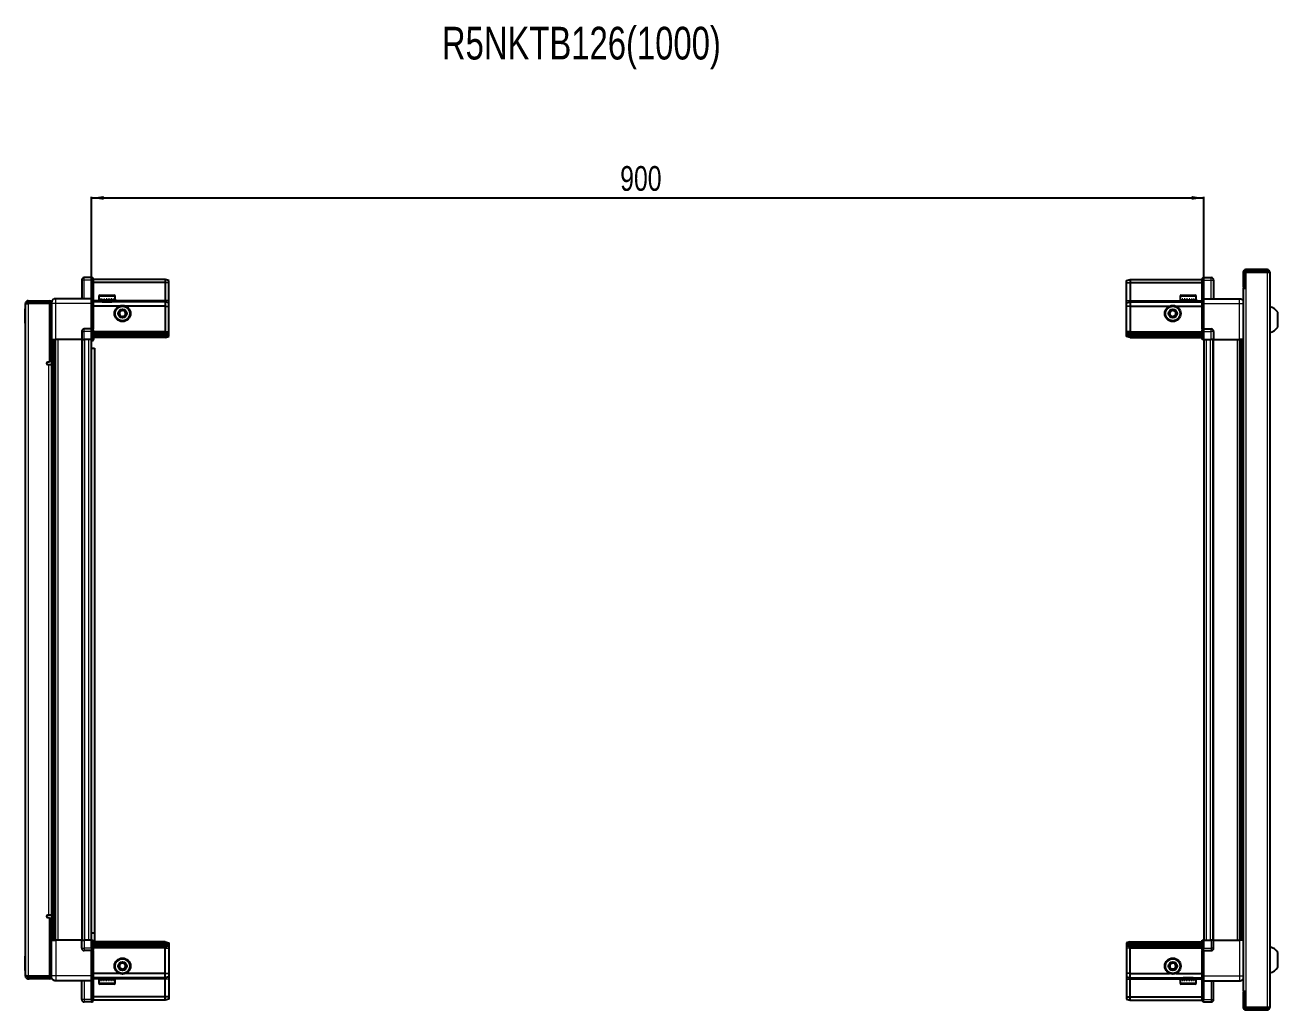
# Model space of a CAD drawing. Header units: millimetres. Extents: x 1315 to 5278, y -323 to 1674.
# Drawn here: x 2843 to 3857, y 877 to 1674 of the extents above; entities that cross this region are included whole.
import ezdxf

# ---------------------------------------------------------------- set-up
doc = ezdxf.new("R2010")
doc.units = ezdxf.units.MM
doc.layers.add('FORMAT', color=7, linetype='Continuous')
doc.styles.add('SLDTEXTSTYLE0', font='TXT', dxfattribs={"width": 0.75})
doc.dimstyles.new('SLDDIMSTYLE0', dxfattribs={"dimtxt": 20, "dimasz": 10, "dimexe": 0, "dimexo": 0.0625, "dimgap": 5, "dimtad": 2, "dimdec": 1, "dimrnd": 1e-09, "dimzin": 12, "dimdsep": 46, "dimtxsty": 'SLDTEXTSTYLE0', "dimsah": 1, "dimcen": 0.09, "dimadec": 0, "dimazin": 3, "dimtfac": 1, "dimtofl": 0, "dimtmove": 0, "dimatfit": 3, "dimfxl": 0, "dimfrac": 2, "dimtolj": 1, "dimtzin": 12, "dimarcsym": 0})

# ---------------------------------------------------------------- blocks, each defined once
blk = doc.blocks.new('_D_5')
at = {"layer": 'FORMAT'}
for p, q in [((2897, 1419.3), (2897, 1534.8)), ((2897, 1533.8), (3797, 1533.8)), ((3797, 1419.3), (3797, 1534.8))]:
    blk.add_line(p, q, dxfattribs=at)
for points in [[(2897, 1533.8), (2907, 1532.3), (2907, 1535.4)], [(3797, 1533.8), (3787, 1535.4), (3787, 1532.3)]]:
    blk.add_solid(points, dxfattribs=at)
at = {"layer": 'FORMAT', "insert": (3324.8, 1559.6), "char_height": 20, "attachment_point": 1, "style": 'SLDTEXTSTYLE0'}
blk.add_mtext('900', dxfattribs=at)

msp = doc.modelspace()

# ---------------------------------------------------------------- linework, layer by layer
at = {"color": 7, "linetype": 'Continuous', "lineweight": 25}
for p, q in [((3828.83, 1473.72), (3828.83, 1461.32)), ((3830.33, 1473.72), (3830.33, 1461.32)), ((3830.83, 1460.82), (3830.83, 1473.72)), ((3830.83, 1473.72), (3848.23, 1473.72)), ((3848.23, 1475.82), (3830.93, 1475.82)), ((3848.23, 1474.32), (3830.93, 1474.32)), ((3848.23, 1474.32), (3848.23, 1475.82)), ((3848.23, 1473.72), (3850.33, 1473.72)), ((3850.33, 1473.72), (3850.33, 878.92)), ((2889.13, 1467.32), (2889.13, 1452.32)), ((2897.13, 1469.32), (2891.13, 1469.32)), ((2897.13, 1469.32), (2897.46, 1469.32)), ((2897.13, 1469.32), (2897.13, 1467.32)), ((2897.13, 1452.52), (2897.13, 1467.32)), ((2897.13, 1452.52), (2897.13, 1467.32)), ((2898.33, 1468.82), (2897.46, 1469.32)), ((2898.33, 1467.32), (2898.33, 1468.82)), ((2956.63, 1467.82), (2898.33, 1467.82)), ((2898.33, 1467.32), (2898.33, 1452.52)), ((2956.63, 1465.32), (2898.33, 1465.32)), ((2956.63, 1467.82), (2956.63, 1465.32)), ((2959.63, 1467.02), (2956.63, 1467.82)), ((2956.63, 1465.32), (2956.63, 1450.82)), ((2959.63, 1465.17), (2956.63, 1465.32)), ((2959.63, 1465.17), (2959.63, 1467.02)), ((2959.63, 1450.82), (2959.63, 1465.17)), ((3734.33, 1467.02), (3737.33, 1467.82)), ((3734.33, 1465.17), (3734.33, 1467.02)), ((3734.33, 1465.17), (3737.33, 1465.32)), ((3734.33, 1450.82), (3734.33, 1465.17)), ((3737.33, 1467.82), (3737.33, 1465.32)), ((3737.33, 1467.82), (3795.63, 1467.82)), ((3737.33, 1465.32), (3737.33, 1450.82)), ((3737.33, 1465.32), (3795.63, 1465.32)), ((3796.49, 1469.32), (3795.63, 1468.82)), ((3796.49, 1469.32), (3795.63, 1468.82)), ((3795.63, 1468.82), (3795.63, 1467.32)), ((3795.63, 1452.52), (3795.63, 1467.32)), ((3796.83, 1469.32), (3796.49, 1469.32)), ((3796.83, 1469.32), (3796.49, 1469.32)), ((3796.83, 1469.32), (3796.83, 1469.32)), ((3796.83, 1467.32), (3796.83, 1469.32)), ((3796.83, 1469.32), (3802.83, 1469.32)), ((3796.83, 1467.32), (3796.83, 1452.52)), ((3804.83, 1467.32), (3804.83, 1452.32)), ((3828.73, 1460.82), (3828.73, 891.82)), ((3828.73, 1460.82), (3830.83, 1460.82)), ((3828.83, 1461.32), (3830.33, 1461.32)), ((2845.73, 1449.07), (2845.73, 1450.57)), ((2845.73, 1450.57), (2846.63, 1450.57)), ((2846.63, 1449.07), (2846.63, 1450.57)), ((2846.63, 1450.57), (2863.13, 1450.57)), ((2863.13, 1449.07), (2863.13, 1450.57)), ((2897.13, 1452.32), (2868.13, 1452.32)), ((2897.13, 1452.32), (2897.13, 1452.52)), ((2897.13, 1452.32), (2898.33, 1452.32)), ((2897.13, 1448.32), (2897.13, 1452.32)), ((2898.33, 1452.52), (2898.33, 1452.32)), ((2898.33, 1452.32), (2898.33, 1448.32)), ((2956.63, 1449.82), (2898.33, 1449.82)), ((2903.13, 1454.22), (2903.13, 1451.82)), ((2903.13, 1451.82), (2903.13, 1451.32)), ((2903.13, 1451.32), (2903.26, 1451.32)), ((2903.45, 1451.82), (2903.26, 1451.82)), ((2903.26, 1451.82), (2903.26, 1451.32)), ((2903.26, 1451.32), (2903.45, 1451.32)), ((2903.45, 1451.82), (2903.45, 1451.32)), ((2903.45, 1451.32), (2903.98, 1451.32)), ((2903.93, 1455.02), (2911.09, 1455.02)), ((2904.38, 1451.82), (2903.98, 1451.82)), ((2903.98, 1451.82), (2903.98, 1451.32)), ((2903.98, 1451.32), (2904.38, 1451.32)), ((2904.38, 1451.82), (2904.38, 1451.32)), ((2904.38, 1451.32), (2905.25, 1451.32)), ((2905.23, 1451.32), (2905.23, 1451.22)), ((2905.23, 1451.22), (2914.03, 1451.22)), ((2905.82, 1451.82), (2905.25, 1451.82)), ((2905.25, 1451.82), (2905.25, 1451.32)), ((2905.25, 1451.32), (2905.82, 1451.32)), ((2905.63, 1450.82), (2906.32, 1450.34)), ((2905.63, 1450.82), (2910.66, 1450.82)), ((2906.32, 1450.34), (2905.63, 1449.86)), ((2905.63, 1449.86), (2905.63, 1449.82)), ((2905.63, 1449.86), (2910.66, 1449.86)), ((2905.82, 1451.82), (2905.82, 1451.32)), ((2905.82, 1451.32), (2906.95, 1451.32)), ((2906.32, 1450.34), (2910.48, 1450.34)), ((2907.64, 1451.82), (2906.95, 1451.82)), ((2906.95, 1451.82), (2906.95, 1451.32)), ((2906.95, 1451.32), (2907.64, 1451.32)), ((2907.64, 1451.82), (2907.64, 1451.32)), ((2907.64, 1451.32), (2908.91, 1451.32)), ((2909.65, 1451.82), (2908.91, 1451.82)), ((2908.91, 1451.82), (2908.91, 1451.32)), ((2908.91, 1451.32), (2909.14, 1451.32)), ((2909.14, 1451.82), (2909.14, 1451.32)), ((2909.64, 1451.82), (2909.64, 1451.32)), ((2909.64, 1451.32), (2909.65, 1451.32)), ((2909.65, 1451.82), (2909.65, 1451.32)), ((2909.65, 1451.32), (2910.94, 1451.32)), ((2910.48, 1450.34), (2912.94, 1450.34)), ((2910.66, 1450.82), (2913.63, 1450.82)), ((2910.66, 1449.86), (2913.63, 1449.86)), ((2911.65, 1451.82), (2910.94, 1451.82)), ((2910.94, 1451.82), (2910.94, 1451.32)), ((2911, 1451.82), (2911, 1451.32)), ((2911, 1451.32), (2911.65, 1451.32)), ((2911.09, 1455.02), (2915.33, 1455.02)), ((2911.65, 1451.82), (2911.65, 1451.32)), ((2911.65, 1451.32), (2912.84, 1451.32)), ((2913.46, 1451.82), (2912.84, 1451.82)), ((2912.84, 1451.82), (2912.84, 1451.32)), ((2912.84, 1451.32), (2913.46, 1451.32)), ((2912.94, 1450.34), (2913.63, 1450.82)), ((2913.63, 1449.86), (2912.94, 1450.34)), ((2913.46, 1451.82), (2913.46, 1451.32)), ((2913.46, 1451.32), (2914.43, 1451.32)), ((2913.63, 1449.82), (2913.63, 1449.86)), ((2914.03, 1451.22), (2914.03, 1451.32)), ((2914.9, 1451.82), (2914.43, 1451.82)), ((2914.43, 1451.82), (2914.43, 1451.32)), ((2914.43, 1451.32), (2914.9, 1451.32)), ((2914.9, 1451.82), (2914.9, 1451.32)), ((2914.9, 1451.32), (2915.55, 1451.32)), ((2915.82, 1451.82), (2915.55, 1451.82)), ((2915.55, 1451.82), (2915.55, 1451.32)), ((2915.55, 1451.32), (2915.82, 1451.32)), ((2915.82, 1451.82), (2915.82, 1451.32)), ((2915.82, 1451.32), (2916.09, 1451.32)), ((2916.13, 1451.82), (2916.09, 1451.82)), ((2916.09, 1451.82), (2916.09, 1451.32)), ((2916.09, 1451.32), (2916.13, 1451.32)), ((2916.13, 1451.82), (2916.13, 1454.22)), ((2916.13, 1451.82), (2916.13, 1451.32)), ((2956.63, 1450.82), (2956.63, 1449.82)), ((2956.63, 1449.82), (2956.63, 1446.32)), ((2959.63, 1449.02), (2956.63, 1449.82)), ((2959.63, 1449.02), (2959.63, 1450.82)), ((3734.33, 1449.02), (3734.33, 1450.82)), ((3734.33, 1449.02), (3737.33, 1449.82)), ((3737.33, 1450.82), (3737.33, 1449.82)), ((3737.33, 1449.82), (3737.33, 1446.32)), ((3737.33, 1449.82), (3795.63, 1449.82)), ((3777.83, 1454.22), (3777.83, 1451.32)), ((3777.83, 1451.32), (3777.86, 1451.32)), ((3777.98, 1451.82), (3777.86, 1451.82)), ((3777.86, 1451.82), (3777.86, 1451.32)), ((3777.86, 1451.32), (3777.98, 1451.32)), ((3777.98, 1451.82), (3777.98, 1451.32)), ((3777.98, 1451.32), (3778.39, 1451.32)), ((3778.73, 1451.82), (3778.39, 1451.82)), ((3778.39, 1451.82), (3778.39, 1451.32)), ((3778.39, 1451.32), (3778.73, 1451.32)), ((3778.63, 1455.02), (3790.03, 1455.02)), ((3778.73, 1451.82), (3778.73, 1451.32)), ((3778.73, 1451.32), (3779.51, 1451.32)), ((3780.03, 1451.82), (3779.51, 1451.82)), ((3779.51, 1451.82), (3779.51, 1451.32)), ((3779.51, 1451.32), (3780.03, 1451.32)), ((3779.93, 1451.32), (3779.93, 1451.22)), ((3779.93, 1451.22), (3788.73, 1451.22)), ((3780.03, 1451.82), (3780.03, 1451.32)), ((3780.03, 1451.32), (3781.09, 1451.32)), ((3780.33, 1450.82), (3781.02, 1450.34)), ((3780.33, 1450.82), (3788.33, 1450.82)), ((3781.02, 1450.34), (3780.33, 1449.86)), ((3780.33, 1449.86), (3780.33, 1449.82)), ((3780.33, 1449.86), (3788.33, 1449.86)), ((3781.02, 1450.34), (3787.64, 1450.34)), ((3781.75, 1451.82), (3781.09, 1451.82)), ((3781.09, 1451.82), (3781.09, 1451.32)), ((3781.09, 1451.32), (3781.75, 1451.32)), ((3781.75, 1451.82), (3781.75, 1451.32)), ((3781.75, 1451.32), (3782.99, 1451.32)), ((3783.72, 1451.82), (3782.99, 1451.82)), ((3782.99, 1451.82), (3782.99, 1451.32)), ((3782.99, 1451.32), (3783.42, 1451.32)), ((3783.42, 1451.82), (3783.42, 1451.32)), ((3783.72, 1451.82), (3783.72, 1451.32)), ((3783.72, 1451.32), (3785.02, 1451.32)), ((3785.75, 1451.82), (3785.02, 1451.82)), ((3785.02, 1451.82), (3785.02, 1451.32)), ((3785.29, 1451.82), (3785.29, 1451.32)), ((3785.29, 1451.32), (3785.75, 1451.32)), ((3785.75, 1451.82), (3785.75, 1451.32)), ((3785.75, 1451.32), (3786.98, 1451.32)), ((3787.64, 1451.82), (3786.98, 1451.82)), ((3786.98, 1451.82), (3786.98, 1451.32)), ((3786.98, 1451.32), (3787.64, 1451.32)), ((3787.64, 1451.82), (3787.64, 1451.32)), ((3787.64, 1451.32), (3788.69, 1451.32)), ((3787.64, 1450.34), (3788.33, 1450.82)), ((3788.33, 1449.86), (3787.64, 1450.34)), ((3788.33, 1449.82), (3788.33, 1449.86)), ((3789.21, 1451.82), (3788.69, 1451.82)), ((3788.69, 1451.82), (3788.69, 1451.32)), ((3788.69, 1451.32), (3789.21, 1451.32)), ((3788.73, 1451.22), (3788.73, 1451.32)), ((3789.21, 1451.82), (3789.21, 1451.32)), ((3789.21, 1451.32), (3789.96, 1451.32)), ((3790.29, 1451.82), (3789.96, 1451.82)), ((3789.96, 1451.82), (3789.96, 1451.32)), ((3789.96, 1451.32), (3790.29, 1451.32)), ((3790.29, 1451.82), (3790.29, 1451.32)), ((3790.29, 1451.32), (3790.69, 1451.32)), ((3790.8, 1451.82), (3790.69, 1451.82)), ((3790.69, 1451.82), (3790.69, 1451.32)), ((3790.69, 1451.32), (3790.8, 1451.32)), ((3790.8, 1451.82), (3790.8, 1451.32)), ((3790.8, 1451.32), (3790.83, 1451.32)), ((3790.83, 1451.32), (3790.83, 1454.22)), ((3795.63, 1452.32), (3795.63, 1452.52)), ((3796.83, 1452.32), (3795.63, 1452.32)), ((3795.63, 1448.32), (3795.63, 1452.32)), ((3796.83, 1452.52), (3796.83, 1452.32)), ((3796.83, 1452.32), (3796.83, 1448.32)), ((3796.83, 1452.32), (3825.83, 1452.32)), ((2843.63, 1443.96), (2843.33, 1443.96)), ((2843.33, 1432.39), (2843.33, 1443.96)), ((2845.13, 1448.47), (2843.63, 1448.47)), ((2843.63, 1447.97), (2843.63, 1448.47)), ((2843.63, 904.67), (2843.63, 1447.97)), ((2845.73, 1449.07), (2846.63, 1449.07)), ((2845.73, 1448.57), (2863.13, 1448.57)), ((2846.63, 1449.07), (2863.13, 1449.07)), ((2864.63, 1448.57), (2863.13, 1448.57)), ((2863.13, 1448.57), (2863.13, 1401.07)), ((2864.63, 1448.32), (2864.63, 1419.32)), ((2897.13, 1428.02), (2897.13, 1448.32)), ((2898.33, 1448.32), (2898.33, 1428.02)), ((2919.63, 1446.32), (2898.33, 1446.32)), ((2956.63, 1446.32), (2924.63, 1446.32)), ((2956.63, 1446.32), (2956.63, 1425.82)), ((2956.63, 1446.32), (2959.63, 1445.99)), ((2959.63, 1445.99), (2959.63, 1449.02)), ((2959.63, 1425.82), (2959.63, 1445.99)), ((3734.33, 1445.99), (3734.33, 1449.02)), ((3737.33, 1446.32), (3734.33, 1445.99)), ((3734.33, 1425.82), (3734.33, 1445.99)), ((3737.33, 1446.32), (3737.33, 1425.82)), ((3737.33, 1446.32), (3769.33, 1446.32)), ((3774.33, 1446.32), (3795.63, 1446.32)), ((3795.63, 1428.02), (3795.63, 1448.32)), ((3796.83, 1448.32), (3796.83, 1428.02)), ((3856.93, 1429.32), (3856.93, 1441.32)), ((2843.33, 1432.39), (2843.63, 1432.39)), ((2863.13, 1422.07), (2864.63, 1422.07)), ((2864.63, 1419.32), (2863.13, 1419.32)), ((2865.28, 933.32), (2865.28, 1419.32)), ((2867.07, 1419.32), (2867.07, 933.32)), ((2867.1, 1419.32), (2867.1, 933.32)), ((2889.13, 1419.32), (2868.13, 1419.32)), ((2889.13, 1425.82), (2889.13, 1419.32)), ((2889.13, 1419.32), (2891.13, 1419.32)), ((2889.78, 933.32), (2889.78, 1419.32)), ((2897.13, 1427.82), (2891.13, 1427.82)), ((2897.13, 1419.32), (2891.13, 1419.32)), ((2896.98, 933.32), (2896.98, 1419.32)), ((2897.13, 1427.82), (2897.13, 1428.02)), ((2897.13, 1427.82), (2897.13, 1425.82)), ((2897.13, 1427.82), (2898.33, 1427.82)), ((2897.13, 1419.32), (2897.13, 1425.82)), ((2897.13, 1419.32), (2897.13, 1425.82)), ((2897.13, 1419.32), (2897.46, 1419.32)), ((2897.13, 1419.32), (2897.13, 1419.32)), ((2897.46, 1419.32), (2897.46, 1425.82)), ((2898.33, 1419.32), (2897.46, 1419.32)), ((2897.46, 1419.32), (2897.46, 1419.32)), ((2898.33, 1428.02), (2898.33, 1427.82)), ((2898.33, 1427.15), (2898.33, 1427.82)), ((2898.33, 1427.15), (2898.33, 1419.32)), ((2956.63, 1424.82), (2898.33, 1424.82)), ((2956.63, 1423.82), (2898.33, 1423.82)), ((2956.63, 1422.32), (2898.33, 1422.32)), ((2956.63, 1420.82), (2898.33, 1420.82)), ((2956.63, 1425.82), (2956.63, 1424.82)), ((2956.63, 1424.82), (2956.63, 1423.82)), ((2956.63, 1424.82), (2959.63, 1424.02)), ((2956.63, 1423.82), (2956.63, 1422.32)), ((2956.63, 1423.82), (2959.63, 1423.28)), ((2956.63, 1422.32), (2959.63, 1422.78)), ((2956.63, 1422.32), (2956.63, 1420.82)), ((2956.63, 1420.82), (2959.63, 1421.63)), ((2959.63, 1424.02), (2959.63, 1425.82)), ((2959.63, 1423.28), (2959.63, 1424.02)), ((2959.63, 1422.78), (2959.63, 1423.28)), ((2959.63, 1421.63), (2959.63, 1422.78)), ((3734.33, 1424.02), (3734.33, 1425.82)), ((3737.33, 1424.82), (3734.33, 1424.02)), ((3734.33, 1423.28), (3734.33, 1424.02)), ((3737.33, 1423.82), (3734.33, 1423.28)), ((3734.33, 1422.78), (3734.33, 1423.28)), ((3734.33, 1421.63), (3734.33, 1422.78)), ((3737.33, 1422.32), (3734.33, 1422.78)), ((3737.33, 1420.82), (3734.33, 1421.63)), ((3737.33, 1425.82), (3737.33, 1424.82)), ((3737.33, 1424.82), (3737.33, 1423.82)), ((3737.33, 1424.82), (3795.63, 1424.82)), ((3737.33, 1423.82), (3795.63, 1423.82)), ((3737.33, 1423.82), (3737.33, 1422.32)), ((3737.33, 1422.32), (3737.33, 1420.82)), ((3737.33, 1422.32), (3795.63, 1422.32)), ((3737.33, 1420.82), (3795.63, 1420.82)), ((3795.63, 1427.82), (3795.63, 1428.02)), ((3796.83, 1427.82), (3795.63, 1427.82)), ((3795.63, 1427.82), (3795.63, 1427.15)), ((3795.63, 1419.32), (3795.63, 1427.15)), ((3796.49, 1419.32), (3795.63, 1419.32)), ((3796.49, 1425.82), (3796.49, 1419.32)), ((3796.83, 1419.32), (3796.49, 1419.32)), ((3796.83, 1428.02), (3796.83, 1427.82)), ((3796.83, 1425.82), (3796.83, 1427.82)), ((3796.83, 1425.82), (3796.83, 1427.82)), ((3796.83, 1427.82), (3802.83, 1427.82)), ((3796.83, 1425.82), (3796.83, 1419.32)), ((3796.83, 1419.32), (3802.83, 1419.32)), ((3796.98, 1419.32), (3796.98, 933.32)), ((3804.83, 1419.32), (3802.83, 1419.32)), ((3804.18, 1419.32), (3804.18, 933.32)), ((3804.83, 1425.82), (3804.83, 1419.32)), ((3804.83, 1419.32), (3825.83, 1419.32)), ((3826.85, 933.32), (3826.85, 1419.32)), ((3826.88, 933.32), (3826.88, 1419.32)), ((3828.68, 1419.32), (3828.68, 933.32)), ((2896.98, 1412.32), (2899.48, 1412.32)), ((2899.48, 1412.32), (2899.48, 938.82)), ((2863.13, 1401.07), (2861.78, 1401.07)), ((2861.78, 1399.07), (2862.53, 1399.07)), ((2862.53, 1399.07), (2864.63, 1399.07)), ((2864.63, 1399.07), (2864.63, 953.57)), ((2862.53, 953.57), (2861.78, 953.57)), ((2864.63, 953.57), (2862.53, 953.57)), ((2861.78, 951.57), (2863.13, 951.57)), ((2863.13, 951.57), (2863.13, 904.07)), ((2864.63, 933.32), (2863.13, 933.32)), ((2864.63, 904.32), (2864.63, 933.32)), ((2889.13, 933.32), (2868.13, 933.32)), ((2889.13, 926.82), (2889.13, 933.32)), ((2889.13, 933.32), (2891.13, 933.32)), ((2897.13, 933.32), (2891.13, 933.32)), ((2899.48, 938.82), (2896.98, 938.82)), ((2897.13, 926.82), (2897.13, 933.32)), ((2897.13, 933.32), (2897.46, 933.32)), ((2897.46, 926.82), (2897.46, 933.32)), ((2897.46, 933.32), (2898.33, 933.32)), ((2898.33, 933.32), (2898.33, 925.5)), ((2899.48, 938.82), (2899.48, 931.82)), ((3795.63, 925.5), (3795.63, 933.32)), ((3795.63, 933.32), (3796.49, 933.32)), ((3796.49, 933.32), (3796.49, 933.32)), ((3796.49, 933.32), (3796.49, 926.82)), ((3796.83, 933.32), (3796.49, 933.32)), ((3796.83, 933.32), (3796.83, 926.82)), ((3796.83, 933.32), (3796.83, 933.32)), ((3796.83, 933.32), (3802.83, 933.32)), ((3796.83, 933.32), (3796.83, 926.82)), ((3804.83, 933.32), (3802.83, 933.32)), ((3804.83, 926.82), (3804.83, 933.32)), ((3804.83, 933.32), (3825.83, 933.32)), ((2864.63, 930.57), (2863.13, 930.57)), ((2897.13, 924.82), (2891.13, 924.82)), ((2897.13, 926.82), (2897.13, 924.82)), ((2897.13, 926.82), (2897.13, 924.82)), ((2897.13, 924.82), (2898.33, 924.82)), ((2897.13, 924.62), (2897.13, 924.82)), ((2897.13, 904.32), (2897.13, 924.62)), ((2956.63, 931.82), (2898.33, 931.82)), ((2956.63, 930.32), (2898.33, 930.32)), ((2956.63, 928.82), (2898.33, 928.82)), ((2956.63, 927.82), (2898.33, 927.82)), ((2898.33, 924.82), (2898.33, 925.5)), ((2898.33, 924.82), (2898.33, 924.62)), ((2898.33, 924.62), (2898.33, 904.32)), ((2956.63, 930.32), (2956.63, 931.82)), ((2956.63, 931.82), (2959.63, 931.02)), ((2956.63, 928.82), (2956.63, 930.32)), ((2956.63, 930.32), (2959.63, 929.87)), ((2956.63, 928.82), (2959.63, 929.37)), ((2956.63, 927.82), (2956.63, 928.82)), ((2956.63, 927.82), (2959.63, 928.63)), ((2956.63, 926.82), (2956.63, 927.82)), ((2956.63, 906.32), (2956.63, 926.82)), ((2959.63, 931.02), (2959.63, 929.87)), ((2959.63, 929.87), (2959.63, 929.37)), ((2959.63, 929.37), (2959.63, 928.63)), ((2959.63, 928.63), (2959.63, 926.82)), ((2959.63, 926.82), (2959.63, 906.66)), ((3737.33, 931.82), (3734.33, 931.02)), ((3734.33, 931.02), (3734.33, 929.87)), ((3737.33, 930.32), (3734.33, 929.87)), ((3734.33, 929.87), (3734.33, 929.37)), ((3737.33, 928.82), (3734.33, 929.37)), ((3734.33, 929.37), (3734.33, 928.63)), ((3737.33, 927.82), (3734.33, 928.63)), ((3734.33, 928.63), (3734.33, 926.82)), ((3734.33, 926.82), (3734.33, 906.66)), ((3737.33, 930.32), (3737.33, 931.82)), ((3737.33, 931.82), (3795.63, 931.82)), ((3737.33, 930.32), (3795.63, 930.32)), ((3737.33, 928.82), (3737.33, 930.32)), ((3737.33, 928.82), (3795.63, 928.82)), ((3737.33, 927.82), (3737.33, 928.82)), ((3737.33, 927.82), (3795.63, 927.82)), ((3737.33, 926.82), (3737.33, 927.82)), ((3737.33, 906.32), (3737.33, 926.82)), ((3795.63, 925.5), (3795.63, 924.82)), ((3796.83, 924.82), (3795.63, 924.82)), ((3795.63, 924.62), (3795.63, 924.82)), ((3795.63, 904.32), (3795.63, 924.62)), ((3796.83, 924.82), (3796.83, 926.82)), ((3796.83, 924.82), (3796.83, 924.62)), ((3796.83, 924.82), (3802.83, 924.82)), ((3796.83, 924.62), (3796.83, 904.32)), ((3856.93, 911.32), (3856.93, 923.32)), ((2843.63, 920.26), (2843.33, 920.26)), ((2843.33, 910.58), (2843.33, 920.26)), ((2843.33, 908.69), (2843.33, 910.58)), ((2843.33, 908.69), (2843.63, 908.69)), ((2843.63, 904.17), (2843.63, 904.67)), ((2845.13, 904.17), (2843.63, 904.17)), ((2863.13, 904.07), (2845.73, 904.07)), ((2845.73, 903.57), (2845.73, 902.07)), ((2845.73, 903.57), (2846.63, 903.57)), ((2863.13, 903.57), (2846.63, 903.57)), ((2846.63, 903.57), (2846.63, 902.07)), ((2863.13, 904.07), (2864.63, 904.07)), ((2863.13, 903.57), (2863.13, 902.07)), ((2897.13, 900.32), (2897.13, 904.32)), ((2919.63, 906.32), (2898.33, 906.32)), ((2898.33, 904.32), (2898.33, 900.32)), ((2956.63, 902.82), (2898.33, 902.82)), ((2905.63, 902.82), (2905.63, 902.79)), ((2905.63, 902.79), (2906.32, 902.31)), ((2905.73, 902.79), (2905.63, 902.79)), ((2906.32, 902.31), (2905.63, 901.82)), ((2913.63, 902.79), (2905.73, 902.79)), ((2906.4, 902.31), (2906.32, 902.31)), ((2912.94, 902.31), (2906.4, 902.31)), ((2912.94, 902.31), (2913.63, 902.79)), ((2913.63, 901.82), (2912.94, 902.31)), ((2913.63, 902.79), (2913.63, 902.82)), ((2956.63, 906.32), (2924.63, 906.32)), ((2956.63, 906.32), (2959.63, 906.66)), ((2956.63, 902.82), (2956.63, 906.32)), ((2959.63, 903.63), (2956.63, 902.82)), ((2956.63, 901.82), (2956.63, 902.82)), ((2959.63, 906.66), (2959.63, 903.63)), ((2959.63, 903.63), (2959.63, 901.82)), ((3737.33, 906.32), (3734.33, 906.66)), ((3734.33, 906.66), (3734.33, 903.63)), ((3734.33, 903.63), (3737.33, 902.82)), ((3734.33, 903.63), (3734.33, 901.82)), ((3737.33, 906.32), (3769.33, 906.32)), ((3737.33, 902.82), (3737.33, 906.32)), ((3737.33, 902.82), (3795.63, 902.82)), ((3737.33, 901.82), (3737.33, 902.82)), ((3774.33, 906.32), (3795.63, 906.32)), ((3780.33, 902.82), (3780.33, 902.79)), ((3780.33, 902.79), (3781.02, 902.31)), ((3788.33, 902.79), (3780.33, 902.79)), ((3781.02, 902.31), (3780.33, 901.82)), ((3787.64, 902.31), (3781.02, 902.31)), ((3787.64, 902.31), (3788.33, 902.79)), ((3788.33, 901.82), (3787.64, 902.31)), ((3788.33, 902.79), (3788.33, 902.82)), ((3795.63, 900.32), (3795.63, 904.32)), ((3796.83, 904.32), (3796.83, 900.32)), ((2845.73, 902.07), (2846.63, 902.07)), ((2863.13, 902.07), (2846.63, 902.07)), ((2897.13, 900.32), (2868.13, 900.32)), ((2889.13, 885.32), (2889.13, 900.32)), ((2897.13, 900.32), (2898.33, 900.32)), ((2897.13, 900.12), (2897.13, 900.32)), ((2897.13, 885.32), (2897.13, 900.12)), ((2898.33, 900.32), (2898.33, 900.12)), ((2898.33, 900.12), (2898.33, 885.32)), ((2903.13, 901.32), (2903.13, 898.42)), ((2903.22, 901.32), (2903.13, 901.32)), ((2903.22, 900.82), (2903.22, 901.32)), ((2903.39, 901.32), (2903.22, 901.32)), ((2903.22, 900.82), (2903.39, 900.82)), ((2903.39, 900.82), (2903.39, 901.32)), ((2903.88, 901.32), (2903.39, 901.32)), ((2903.88, 900.82), (2903.88, 901.32)), ((2904.26, 901.32), (2903.88, 901.32)), ((2903.88, 900.82), (2904.26, 900.82)), ((2904.08, 897.62), (2903.93, 897.62)), ((2915.33, 897.62), (2904.08, 897.62)), ((2904.26, 900.82), (2904.26, 901.32)), ((2905.1, 901.32), (2904.26, 901.32)), ((2905.1, 900.82), (2905.1, 901.32)), ((2905.66, 901.32), (2905.1, 901.32)), ((2905.1, 900.82), (2905.66, 900.82)), ((2905.23, 901.42), (2905.23, 901.32)), ((2910.62, 901.42), (2905.23, 901.42)), ((2905.73, 901.82), (2905.63, 901.82)), ((2905.66, 900.82), (2905.66, 901.32)), ((2906.76, 901.32), (2905.66, 901.32)), ((2913.63, 901.82), (2905.73, 901.82)), ((2906.76, 900.82), (2906.76, 901.32)), ((2907.44, 901.32), (2906.76, 901.32)), ((2906.76, 900.82), (2907.44, 900.82)), ((2907.44, 900.82), (2907.44, 901.32)), ((2908.71, 901.32), (2907.44, 901.32)), ((2908.71, 900.82), (2908.71, 901.32)), ((2909, 901.32), (2908.71, 901.32)), ((2908.71, 900.82), (2909.44, 900.82)), ((2909, 900.82), (2909, 901.32)), ((2909.44, 900.82), (2909.44, 901.32)), ((2910.74, 901.32), (2909.44, 901.32)), ((2914.03, 901.42), (2910.62, 901.42)), ((2910.74, 900.82), (2910.74, 901.32)), ((2910.74, 900.82), (2911.46, 900.82)), ((2910.87, 900.82), (2910.87, 901.32)), ((2911.46, 901.32), (2910.87, 901.32)), ((2911.46, 900.82), (2911.46, 901.32)), ((2912.66, 901.32), (2911.46, 901.32)), ((2912.66, 900.82), (2912.66, 901.32)), ((2913.3, 901.32), (2912.66, 901.32)), ((2912.66, 900.82), (2913.3, 900.82)), ((2913.3, 900.82), (2913.3, 901.32)), ((2914.29, 901.32), (2913.3, 901.32)), ((2914.03, 901.32), (2914.03, 901.42)), ((2914.29, 900.82), (2914.29, 901.32)), ((2914.77, 901.32), (2914.29, 901.32)), ((2914.29, 900.82), (2914.77, 900.82)), ((2914.77, 900.82), (2914.77, 901.32)), ((2915.46, 901.32), (2914.77, 901.32)), ((2915.46, 900.82), (2915.46, 901.32)), ((2915.75, 901.32), (2915.46, 901.32)), ((2915.46, 900.82), (2915.75, 900.82)), ((2915.75, 900.82), (2915.75, 901.32)), ((2916.06, 901.32), (2915.75, 901.32)), ((2916.06, 900.82), (2916.06, 901.32)), ((2916.12, 901.32), (2916.06, 901.32)), ((2916.06, 900.82), (2916.12, 900.82)), ((2916.12, 900.82), (2916.12, 901.32)), ((2916.13, 901.32), (2916.12, 901.32)), ((2916.13, 898.42), (2916.13, 901.32)), ((2956.63, 887.32), (2956.63, 901.82)), ((2959.63, 901.82), (2959.63, 887.48)), ((3734.33, 901.82), (3734.33, 887.48)), ((3737.33, 887.32), (3737.33, 901.82)), ((3777.83, 901.32), (3777.83, 898.42)), ((3777.85, 901.32), (3777.83, 901.32)), ((3777.85, 900.82), (3777.85, 901.32)), ((3777.94, 901.32), (3777.85, 901.32)), ((3777.85, 900.82), (3777.94, 900.82)), ((3777.94, 900.82), (3777.94, 901.32)), ((3778.32, 901.32), (3777.94, 901.32)), ((3778.32, 900.82), (3778.32, 901.32)), ((3778.63, 901.32), (3778.32, 901.32)), ((3778.32, 900.82), (3778.63, 900.82)), ((3778.63, 900.82), (3778.63, 901.32)), ((3779.37, 901.32), (3778.63, 901.32)), ((3790.03, 897.62), (3778.63, 897.62)), ((3779.37, 900.82), (3779.37, 901.32)), ((3779.88, 901.32), (3779.37, 901.32)), ((3779.37, 900.82), (3779.88, 900.82)), ((3779.88, 900.82), (3779.88, 901.32)), ((3780.92, 901.32), (3779.88, 901.32)), ((3779.93, 901.42), (3779.93, 901.32)), ((3788.73, 901.42), (3779.93, 901.42)), ((3788.33, 901.82), (3780.33, 901.82)), ((3780.92, 900.82), (3780.92, 901.32)), ((3781.57, 901.32), (3780.92, 901.32)), ((3780.92, 900.82), (3781.57, 900.82)), ((3781.57, 900.82), (3781.57, 901.32)), ((3782.79, 901.32), (3781.57, 901.32)), ((3782.79, 900.82), (3782.79, 901.32)), ((3783.29, 901.32), (3782.79, 901.32)), ((3782.79, 900.82), (3783.52, 900.82)), ((3783.29, 900.82), (3783.29, 901.32)), ((3783.52, 900.82), (3783.52, 901.32)), ((3784.82, 901.32), (3783.52, 901.32)), ((3784.82, 900.82), (3784.82, 901.32)), ((3784.82, 900.82), (3785.55, 900.82)), ((3785.16, 900.82), (3785.16, 901.32)), ((3785.55, 901.32), (3785.16, 901.32)), ((3785.55, 900.82), (3785.55, 901.32)), ((3786.8, 901.32), (3785.55, 901.32)), ((3786.8, 900.82), (3786.8, 901.32)), ((3787.46, 901.32), (3786.8, 901.32)), ((3786.8, 900.82), (3787.46, 900.82)), ((3787.46, 900.82), (3787.46, 901.32)), ((3788.54, 901.32), (3787.46, 901.32)), ((3788.54, 900.82), (3788.54, 901.32)), ((3789.07, 901.32), (3788.54, 901.32)), ((3788.54, 900.82), (3789.07, 900.82)), ((3788.73, 901.32), (3788.73, 901.42)), ((3789.07, 900.82), (3789.07, 901.32)), ((3789.86, 901.32), (3789.07, 901.32)), ((3789.86, 900.82), (3789.86, 901.32)), ((3790.21, 901.32), (3789.86, 901.32)), ((3789.86, 900.82), (3790.21, 900.82)), ((3790.21, 900.82), (3790.21, 901.32)), ((3790.64, 901.32), (3790.21, 901.32)), ((3790.64, 900.82), (3790.64, 901.32)), ((3790.78, 901.32), (3790.64, 901.32)), ((3790.64, 900.82), (3790.78, 900.82)), ((3790.78, 900.82), (3790.78, 901.32)), ((3790.83, 901.32), (3790.78, 901.32)), ((3790.83, 898.42), (3790.83, 901.32)), ((3796.83, 900.32), (3795.63, 900.32)), ((3795.63, 900.12), (3795.63, 900.32)), ((3795.63, 885.32), (3795.63, 900.12)), ((3796.83, 900.32), (3796.83, 900.12)), ((3796.83, 900.32), (3825.83, 900.32)), ((3796.83, 900.12), (3796.83, 885.32)), ((3796.83, 900.12), (3796.83, 885.32)), ((3804.83, 885.32), (3804.83, 900.32)), ((2897.13, 883.32), (2891.13, 883.32)), ((2897.13, 885.32), (2897.13, 883.32)), ((2897.13, 883.32), (2897.46, 883.32)), ((2897.13, 883.32), (2897.13, 883.32)), ((2897.13, 883.32), (2897.46, 883.32)), ((2897.46, 883.32), (2898.33, 883.82)), ((2897.46, 883.32), (2898.33, 883.82)), ((2956.63, 887.32), (2898.33, 887.32)), ((2898.33, 883.82), (2898.33, 885.32)), ((2956.63, 884.82), (2898.33, 884.82)), ((2959.63, 887.48), (2956.63, 887.32)), ((2956.63, 884.82), (2956.63, 887.32)), ((2959.63, 885.63), (2956.63, 884.82)), ((2959.63, 887.48), (2959.63, 885.63)), ((3734.33, 887.48), (3737.33, 887.32)), ((3734.33, 887.48), (3734.33, 885.63)), ((3734.33, 885.63), (3737.33, 884.82)), ((3737.33, 887.32), (3795.63, 887.32)), ((3737.33, 884.82), (3737.33, 887.32)), ((3737.33, 884.82), (3795.63, 884.82)), ((3795.63, 885.32), (3795.63, 883.82)), ((3795.63, 883.82), (3796.49, 883.32)), ((3796.83, 883.32), (3796.49, 883.32)), ((3796.83, 883.32), (3796.83, 885.32)), ((3796.83, 883.32), (3802.83, 883.32)), ((3830.83, 891.82), (3828.73, 891.82)), ((3828.83, 891.32), (3830.33, 891.32)), ((3828.83, 891.32), (3828.83, 878.92)), ((3830.33, 891.32), (3830.33, 878.92)), ((3830.83, 878.92), (3830.83, 891.82)), ((3848.23, 878.92), (3830.83, 878.92)), ((3830.93, 878.32), (3848.23, 878.32)), ((3830.93, 876.82), (3848.23, 876.82)), ((3850.33, 878.92), (3848.23, 878.92)), ((3848.23, 878.32), (3848.23, 876.82))]:
    msp.add_line(p, q, dxfattribs=at)
at = {"color": 8, "linetype": 'Continuous', "lineweight": 18}
for p, q in [((3830.33, 1473.72), (3828.83, 1473.72)), ((3830.93, 1474.32), (3830.93, 1475.82)), ((3848.23, 1473.72), (3848.23, 878.92)), ((2891.13, 1467.32), (2889.13, 1467.32)), ((2891.13, 1467.32), (2891.13, 1469.32)), ((2891.13, 1452.32), (2891.13, 1467.32)), ((2897.13, 1467.32), (2891.13, 1467.32)), ((2897.13, 1467.32), (2898.33, 1467.32)), ((3796.83, 1467.32), (3795.63, 1467.32)), ((3796.83, 1467.32), (3802.83, 1467.32)), ((3802.83, 1467.32), (3802.83, 1469.32)), ((3802.83, 1467.32), (3804.83, 1467.32)), ((3802.83, 1452.32), (3802.83, 1467.32)), ((3830.83, 1460.82), (3830.83, 891.82)), ((2897.13, 1452.52), (2898.33, 1452.52)), ((2905.63, 1450.82), (2898.33, 1450.82)), ((2903.13, 1454.22), (2911.3, 1454.22)), ((2911.3, 1454.22), (2916.13, 1454.22)), ((2956.63, 1450.82), (2913.63, 1450.82)), ((2959.63, 1450.82), (2956.63, 1450.82)), ((3734.33, 1450.82), (3737.33, 1450.82)), ((3737.33, 1450.82), (3780.33, 1450.82)), ((3777.83, 1454.22), (3790.83, 1454.22)), ((3788.33, 1450.82), (3795.63, 1450.82)), ((3795.63, 1452.52), (3796.83, 1452.52)), ((2845.73, 1448.57), (2845.73, 904.07)), ((2868.13, 1419.32), (2868.13, 1448.32)), ((2897.13, 1448.32), (2868.13, 1448.32)), ((2897.13, 1448.32), (2898.33, 1448.32)), ((3796.83, 1448.32), (3795.63, 1448.32)), ((3796.83, 1448.32), (3825.83, 1448.32)), ((3825.83, 1419.32), (3825.83, 1448.32)), ((2864.63, 1399.07), (2864.63, 1419.32)), ((2865.86, 1419.32), (2865.86, 933.32)), ((2868.31, 933.32), (2868.31, 1419.32)), ((2869.72, 1419.32), (2869.72, 933.32)), ((2889.13, 1425.82), (2891.13, 1425.82)), ((2889.13, 933.32), (2889.13, 1419.32)), ((2891.13, 1425.82), (2891.13, 1427.82)), ((2891.13, 1419.32), (2891.13, 1425.82)), ((2897.13, 1425.82), (2891.13, 1425.82)), ((2891.78, 933.32), (2891.78, 1419.32)), ((2894.98, 933.32), (2894.98, 1419.32)), ((2897.13, 1428.02), (2898.33, 1428.02)), ((2897.13, 1425.82), (2897.46, 1425.82)), ((2897.13, 1419.32), (2897.46, 1419.32)), ((2956.63, 1425.82), (2898.33, 1425.82)), ((2956.63, 1425.82), (2959.63, 1425.82)), ((3737.33, 1425.82), (3734.33, 1425.82)), ((3737.33, 1425.82), (3795.63, 1425.82)), ((3795.63, 1428.02), (3796.83, 1428.02)), ((3796.83, 1425.82), (3796.49, 1425.82)), ((3796.83, 1425.82), (3802.83, 1425.82)), ((3798.98, 1419.32), (3798.98, 933.32)), ((3802.18, 1419.32), (3802.18, 933.32)), ((3802.83, 1425.82), (3802.83, 1427.82)), ((3802.83, 1419.32), (3802.83, 1425.82)), ((3804.83, 1425.82), (3802.83, 1425.82)), ((3804.83, 1419.32), (3804.83, 933.32)), ((3824.23, 933.32), (3824.23, 1419.32)), ((3825.64, 1419.32), (3825.64, 933.32)), ((3828.09, 933.32), (3828.09, 1419.32)), ((2862.53, 953.57), (2862.53, 1399.07)), ((2864.63, 933.32), (2864.63, 953.57)), ((2868.13, 933.32), (2868.13, 904.32)), ((2891.13, 933.32), (2891.13, 926.82)), ((3796.83, 933.32), (3796.49, 933.32)), ((3802.83, 933.32), (3802.83, 926.82)), ((3825.83, 933.32), (3825.83, 904.32)), ((2889.13, 926.82), (2891.13, 926.82)), ((2891.13, 926.82), (2891.13, 924.82)), ((2897.13, 926.82), (2891.13, 926.82)), ((2897.13, 926.82), (2897.46, 926.82)), ((2898.33, 924.62), (2897.13, 924.62)), ((2956.63, 926.82), (2898.33, 926.82)), ((2956.63, 926.82), (2959.63, 926.82)), ((3737.33, 926.82), (3734.33, 926.82)), ((3737.33, 926.82), (3795.63, 926.82)), ((3796.83, 924.62), (3795.63, 924.62)), ((3796.83, 926.82), (3796.49, 926.82)), ((3796.83, 926.82), (3802.83, 926.82)), ((3804.83, 926.82), (3802.83, 926.82)), ((3802.83, 926.82), (3802.83, 924.82)), ((2897.13, 904.32), (2868.13, 904.32)), ((2897.13, 904.32), (2898.33, 904.32)), ((3796.83, 904.32), (3795.63, 904.32)), ((3796.83, 904.32), (3825.83, 904.32)), ((2891.13, 900.32), (2891.13, 885.32)), ((2898.33, 900.12), (2897.13, 900.12)), ((2905.63, 901.82), (2898.33, 901.82)), ((2903.3, 898.42), (2903.13, 898.42)), ((2916.13, 898.42), (2903.3, 898.42)), ((2956.63, 901.82), (2913.63, 901.82)), ((2959.63, 901.82), (2956.63, 901.82)), ((3734.33, 901.82), (3737.33, 901.82)), ((3737.33, 901.82), (3780.33, 901.82)), ((3790.83, 898.42), (3777.83, 898.42)), ((3788.33, 901.82), (3795.63, 901.82)), ((3796.83, 900.12), (3795.63, 900.12)), ((3802.83, 900.32), (3802.83, 885.32)), ((2891.13, 885.32), (2889.13, 885.32)), ((2897.13, 885.32), (2891.13, 885.32)), ((2891.13, 885.32), (2891.13, 883.32)), ((2897.13, 885.32), (2898.33, 885.32)), ((3796.83, 885.32), (3795.63, 885.32)), ((3796.83, 885.32), (3802.83, 885.32)), ((3802.83, 885.32), (3804.83, 885.32)), ((3802.83, 885.32), (3802.83, 883.32)), ((3830.33, 878.92), (3828.83, 878.92)), ((3830.93, 878.32), (3830.93, 876.82))]:
    msp.add_line(p, q, dxfattribs=at)
at = {"color": 7, "linetype": 'Continuous', "lineweight": 25}
for centre, radius in [((2922.13, 1440.32), 6.5), ((2922.13, 1440.32), 3.46), ((3771.83, 1440.32), 6.5), ((3771.83, 1440.32), 3.46), ((2922.13, 912.32), 6.5), ((2922.13, 912.32), 3.46), ((3771.83, 912.32), 6.5), ((3771.83, 912.32), 3.46)]:
    msp.add_circle(centre, radius, dxfattribs=at)
at = {"color": 8, "linetype": 'Continuous', "lineweight": 18}
for centre in [(2922.13, 1440.32), (3771.83, 1440.32), (2922.13, 912.32), (3771.83, 912.32)]:
    msp.add_circle(centre, 5.7, dxfattribs=at)
at = {"color": 7, "linetype": 'Continuous', "lineweight": 25}
for centre, radius, start, end in [((3830.93, 1473.72), 2.1, 90, 180), ((3830.93, 1473.72), 0.6, 90, 180), ((3848.23, 1473.72), 2.1, 0, 90), ((3848.23, 1473.72), 0.6, 0, 90), ((2891.13, 1467.32), 2, 90, 180), ((3802.83, 1467.32), 2, 0, 90), ((2863.03, 1448.47), 2.1, 32.2369, 87.2706), ((2903.93, 1454.22), 0.8, 90, 180), ((2905.23, 1450.82), 0.4, 0, 90), ((2914.03, 1450.82), 0.4, 90, 180), ((2915.33, 1454.22), 0.8, 0, 90), ((3778.63, 1454.22), 0.8, 90, 180), ((3779.93, 1450.82), 0.4, 0, 90), ((3788.73, 1450.82), 0.4, 90, 180), ((3790.03, 1454.22), 0.8, 0, 90), ((2845.63, 1448.07), 0.5, 90, 117.7907), ((2863.03, 1448.47), 0.6, 9.59407, 90), ((2922.13, 1440.32), 2.5, 161.00659, 221.00659), ((2922.13, 1440.32), 2.5, 101.00659, 161.00659), ((2922.13, 1440.32), 2.5, 41.00659, 101.00659), ((2922.13, 1440.32), 2.5, 281.00659, 341.00659), ((2922.13, 1440.32), 2.5, 341.00659, 41.00659), ((3771.83, 1440.32), 2.5, 120.74103, 180.74103), ((3771.83, 1440.32), 2.5, 180.74103, 240.74103), ((3771.83, 1440.32), 2.5, 60.74103, 120.74103), ((3771.83, 1440.32), 2.5, 0.74103, 60.74103), ((3771.83, 1440.32), 2.5, 300.74103, 0.74103), ((3847.3, 1434.3), 11.91, 36.1266, 75.29965), ((2922.13, 1440.32), 2.5, 221.00659, 281.00659), ((3771.83, 1440.32), 2.5, 240.74103, 300.74103), ((3847.3, 1436.35), 11.91, 284.70035, 323.8734), ((2891.13, 1425.82), 2, 90, 180), ((2894.48, 1421.97), 5, 300, 346.70293), ((3802.83, 1425.82), 2, 0, 90), ((2861.78, 1400.07), 1, 90, 270), ((2861.78, 952.57), 1, 90, 270), ((2891.13, 926.82), 2, 180, 270), ((3802.83, 926.82), 2, 270, 0), ((3847.3, 916.3), 11.91, 36.1266, 75.29965), ((2922.13, 912.32), 2.5, 127.98423, 187.98423), ((2922.13, 912.32), 2.5, 67.98423, 127.98423), ((2922.13, 912.32), 2.5, 7.98423, 67.98423), ((2922.13, 912.32), 2.5, 307.98423, 7.98423), ((3771.83, 912.32), 2.5, 155.91157, 215.91157), ((3771.83, 912.32), 2.5, 95.91157, 155.91157), ((3771.83, 912.32), 2.5, 35.91157, 95.91157), ((3771.83, 912.32), 2.5, 335.91157, 35.91157), ((2845.63, 904.57), 0.5, 243.58436, 270), ((2863.03, 904.17), 0.6, 270, 350.40593), ((2863.03, 904.17), 2.1, 272.7294, 327.8305), ((2922.13, 912.32), 2.5, 187.98423, 247.98423), ((2922.13, 912.32), 2.5, 247.98423, 307.98423), ((3771.83, 912.32), 2.5, 215.91157, 275.91157), ((3771.83, 912.32), 2.5, 275.91157, 335.91157), ((3847.3, 918.35), 11.91, 284.70035, 323.8734), ((2903.93, 898.42), 0.8, 180, 270), ((2905.23, 901.82), 0.4, 270, 360), ((2914.03, 901.82), 0.4, 180, 270), ((2915.33, 898.42), 0.8, 270, 360), ((3778.63, 898.42), 0.8, 180, 270), ((3779.93, 901.82), 0.4, 270, 360), ((3788.73, 901.82), 0.4, 180, 270), ((3790.03, 898.42), 0.8, 270, 0), ((2891.13, 885.32), 2, 180, 270), ((3802.83, 885.32), 2, 270, 0), ((3830.93, 878.92), 2.1, 180, 270), ((3830.93, 878.92), 0.6, 180, 270), ((3848.23, 878.92), 0.6, 270, 0), ((3848.23, 878.92), 2.1, 270, 0)]:
    msp.add_arc(centre, radius, start, end, dxfattribs=at)
for centre, start_param, end_param in [((2900.92, 1425.82), 2.4188584, 3.1415927), ((3793.03, 1425.82), 0, 0.7227342), ((2900.92, 926.82), 3.1415927, 3.8643269), ((3793.03, 926.82), 5.5604511, 6.2831853)]:
    msp.add_ellipse(centre, major_axis=(3.46, 0), ratio=0.5773503, start_param=start_param, end_param=end_param, dxfattribs=at)
for points, knots in [([(2845.73, 1450.57), (2845.47, 1450.55), (2844.98, 1450.49), (2844.34, 1450.1), (2843.87, 1449.54), (2843.65, 1448.96), (2843.63, 1448.6), (2843.63, 1448.47)], [0, 0, 0, 0, 0.2302553, 0.4485219, 0.6667858, 0.8850496, 1, 1, 1, 1]), ([(2868.13, 1452.32), (2867.69, 1452.28), (2867.01, 1452.2), (2866.19, 1451.77), (2865.63, 1451.32), (2865.18, 1450.76), (2864.75, 1449.94), (2864.67, 1449.26), (2864.63, 1448.82)], [0, 0, 0, 0, 0.2394568, 0.3683607, 0.5, 0.6316393, 0.7605432, 1, 1, 1, 1]), ([(3825.83, 1452.32), (3826.27, 1452.28), (3826.95, 1452.21), (3827.76, 1451.77), (3828.31, 1451.33), (3828.59, 1450.96), (3828.73, 1450.77)], [0, 0, 0, 0, 0.3842982, 0.5911726, 0.8024372, 1, 1, 1, 1]), ([(2843.63, 1447.97), (2843.65, 1448.02), (2843.71, 1448.11), (2844.1, 1448.24), (2844.66, 1448.37), (2845.24, 1448.48), (2845.6, 1448.55), (2845.73, 1448.57)], [0, 0, 0, 0, 0.2302553, 0.4485219, 0.6667858, 0.8850496, 1, 1, 1, 1]), ([(2864.63, 1448.82), (2864.63, 1448.82), (2864.63, 1448.8), (2864.63, 1448.69), (2864.63, 1448.52), (2864.63, 1448.39), (2864.63, 1448.32)], [0, 0, 0, 0, 0.2493943, 0.5003335, 0.7501667, 1, 1, 1, 1]), ([(2919.29, 1439.77), (2919.46, 1440.26), (2919.78, 1441.17), (2920.09, 1442.08), (2920.23, 1442.5)], [0, 0, 0, 0, 0.5346859, 1, 1, 1, 1]), ([(2921.19, 1437.59), (2920.96, 1437.85), (2920.42, 1438.48), (2919.77, 1439.23), (2919.38, 1439.68), (2919.29, 1439.77)], [0, 0, 0, 0, 0.3629006, 0.8668753, 1, 1, 1, 1]), ([(2920.23, 1442.5), (2920.74, 1442.6), (2921.69, 1442.78), (2922.63, 1442.97), (2923.07, 1443.05)], [0, 0, 0, 0, 0.5346859, 1, 1, 1, 1]), ([(2923.07, 1443.05), (2923.15, 1442.96), (2923.54, 1442.51), (2924.19, 1441.76), (2924.73, 1441.13), (2924.96, 1440.87)], [0, 0, 0, 0, 0.1331247, 0.6370994, 1, 1, 1, 1]), ([(2924.96, 1440.87), (2924.79, 1440.39), (2924.48, 1439.47), (2924.17, 1438.57), (2924.02, 1438.14)], [0, 0, 0, 0, 0.5346859, 1, 1, 1, 1]), ([(3769.31, 1441.73), (3769.75, 1442), (3770.58, 1442.49), (3771.41, 1442.98), (3771.79, 1443.21)], [0, 0, 0, 0, 0.5346859, 1, 1, 1, 1]), ([(3769.35, 1438.85), (3769.34, 1438.97), (3769.34, 1439.57), (3769.32, 1440.57), (3769.31, 1441.39), (3769.31, 1441.73)], [0, 0, 0, 0, 0.1331247, 0.6370994, 1, 1, 1, 1]), ([(3771.79, 1443.21), (3772.24, 1442.96), (3773.08, 1442.49), (3773.92, 1442.02), (3774.31, 1441.8)], [0, 0, 0, 0, 0.5346859, 1, 1, 1, 1]), ([(3774.31, 1441.8), (3774.31, 1441.45), (3774.32, 1440.63), (3774.34, 1439.64), (3774.34, 1439.04), (3774.35, 1438.91)], [0, 0, 0, 0, 0.3629006, 0.8668753, 1, 1, 1, 1]), ([(2924.02, 1438.14), (2923.51, 1438.05), (2922.57, 1437.86), (2921.63, 1437.68), (2921.19, 1437.59)], [0, 0, 0, 0, 0.5346859, 1, 1, 1, 1]), ([(3771.86, 1437.44), (3771.41, 1437.69), (3770.57, 1438.16), (3769.74, 1438.63), (3769.35, 1438.85)], [0, 0, 0, 0, 0.5346859, 1, 1, 1, 1]), ([(3774.35, 1438.91), (3773.9, 1438.65), (3773.07, 1438.16), (3772.25, 1437.67), (3771.86, 1437.44)], [0, 0, 0, 0, 0.5346859, 1, 1, 1, 1]), ([(2864.63, 1419.32), (2864.67, 1419.32), (2864.74, 1419.32), (2865.35, 1419.32), (2866.23, 1419.32), (2867.22, 1419.32), (2867.87, 1419.32), (2868.13, 1419.32)], [0, 0, 0, 0, 0.2146939, 0.4293877, 0.6440816, 0.8587754, 1, 1, 1, 1]), ([(3828.68, 1419.32), (3828.64, 1419.32), (3828.42, 1419.32), (3827.7, 1419.32), (3826.74, 1419.32), (3826.09, 1419.32), (3825.83, 1419.32)], [0, 0, 0, 0, 0.0717073, 0.4209791, 0.7702508, 1, 1, 1, 1]), ([(2864.63, 933.32), (2864.67, 933.32), (2864.74, 933.32), (2865.35, 933.32), (2866.23, 933.32), (2867.22, 933.32), (2867.87, 933.32), (2868.13, 933.32)], [0, 0, 0, 0, 0.21469386, 0.42938772, 0.64408158, 0.85877544, 1, 1, 1, 1]), ([(3828.68, 933.32), (3828.64, 933.32), (3828.42, 933.32), (3827.7, 933.32), (3826.74, 933.32), (3826.09, 933.32), (3825.83, 933.32)], [0, 0, 0, 0, 0.0717073, 0.4209791, 0.7702508, 1, 1, 1, 1]), ([(2919.45, 913.41), (2919.86, 913.72), (2920.62, 914.32), (2921.37, 914.91), (2921.73, 915.18)], [0, 0, 0, 0, 0.5346859, 1, 1, 1, 1]), ([(2919.85, 910.55), (2919.83, 910.67), (2919.75, 911.26), (2919.61, 912.25), (2919.5, 913.06), (2919.45, 913.41)], [0, 0, 0, 0, 0.1331247, 0.6370994, 1, 1, 1, 1]), ([(2921.73, 915.18), (2922.2, 914.99), (2923.1, 914.63), (2923.99, 914.27), (2924.4, 914.1)], [0, 0, 0, 0, 0.5346859, 1, 1, 1, 1]), ([(2924.4, 914.1), (2924.45, 913.76), (2924.56, 912.94), (2924.7, 911.96), (2924.79, 911.37), (2924.8, 911.24)], [0, 0, 0, 0, 0.36290056, 0.86687533, 1, 1, 1, 1]), ([(3768.96, 912.03), (3769.17, 912.5), (3769.56, 913.38), (3769.95, 914.25), (3770.13, 914.66)], [0, 0, 0, 0, 0.5346859, 1, 1, 1, 1]), ([(3770.13, 914.66), (3770.48, 914.7), (3771.3, 914.78), (3772.29, 914.88), (3772.88, 914.95), (3773.01, 914.96)], [0, 0, 0, 0, 0.3629006, 0.8668753, 1, 1, 1, 1]), ([(3773.01, 914.96), (3773.31, 914.54), (3773.87, 913.76), (3774.44, 912.98), (3774.7, 912.62)], [0, 0, 0, 0, 0.5346859, 1, 1, 1, 1]), ([(3774.7, 912.62), (3774.49, 912.15), (3774.09, 911.27), (3773.7, 910.39), (3773.52, 909.99)], [0, 0, 0, 0, 0.5346859, 1, 1, 1, 1]), ([(2845.73, 904.07), (2845.47, 904.12), (2844.98, 904.21), (2844.34, 904.34), (2843.87, 904.47), (2843.65, 904.58), (2843.63, 904.65), (2843.63, 904.67)], [0, 0, 0, 0, 0.2302553, 0.4485219, 0.6667858, 0.8850496, 1, 1, 1, 1]), ([(2843.63, 904.17), (2843.65, 903.92), (2843.71, 903.43), (2844.1, 902.79), (2844.66, 902.32), (2845.24, 902.1), (2845.6, 902.08), (2845.73, 902.07)], [0, 0, 0, 0, 0.2302553, 0.4485219, 0.6667858, 0.8850496, 1, 1, 1, 1]), ([(2864.63, 903.82), (2864.63, 903.83), (2864.63, 903.84), (2864.63, 903.96), (2864.63, 904.13), (2864.63, 904.26), (2864.63, 904.32)], [0, 0, 0, 0, 0.2493943, 0.50033348, 0.75016674, 1, 1, 1, 1]), ([(2868.13, 900.32), (2867.69, 900.37), (2867.01, 900.44), (2866.19, 900.88), (2865.63, 901.33), (2865.18, 901.89), (2864.75, 902.71), (2864.67, 903.38), (2864.63, 903.82)], [0, 0, 0, 0, 0.2394568, 0.3683607, 0.5, 0.6316393, 0.7605432, 1, 1, 1, 1]), ([(2922.53, 909.46), (2922.05, 909.66), (2921.16, 910.02), (2920.27, 910.38), (2919.85, 910.55)], [0, 0, 0, 0, 0.5346859, 1, 1, 1, 1]), ([(2924.8, 911.24), (2924.4, 910.92), (2923.64, 910.33), (2922.88, 909.74), (2922.53, 909.46)], [0, 0, 0, 0, 0.5346859, 1, 1, 1, 1]), ([(3770.65, 909.69), (3770.35, 910.11), (3769.78, 910.89), (3769.22, 911.66), (3768.96, 912.03)], [0, 0, 0, 0, 0.5346859, 1, 1, 1, 1]), ([(3773.52, 909.99), (3773.4, 909.97), (3772.8, 909.91), (3771.81, 909.81), (3770.99, 909.72), (3770.65, 909.69)], [0, 0, 0, 0, 0.1331247, 0.6370994, 1, 1, 1, 1]), ([(3825.83, 900.32), (3826.27, 900.37), (3826.95, 900.44), (3827.76, 900.88), (3828.31, 901.32), (3828.59, 901.69), (3828.73, 901.87)], [0, 0, 0, 0, 0.3842982, 0.5911726, 0.8024372, 1, 1, 1, 1])]:
    msp.add_open_spline(points, degree=3, knots=knots, dxfattribs=at)
at = {"color": 8, "linetype": 'Continuous', "lineweight": 18}
for points in [[(2868.13, 1448.32), (2868.13, 1448.85), (2868.13, 1449.9), (2868.13, 1451.22), (2868.13, 1452.14), (2868.13, 1452.26), (2868.13, 1452.32)], [(3825.83, 1448.32), (3825.83, 1448.85), (3825.83, 1449.9), (3825.83, 1451.22), (3825.83, 1452.14), (3825.83, 1452.26), (3825.83, 1452.32)], [(2868.13, 904.32), (2868.13, 903.8), (2868.13, 902.75), (2868.13, 901.43), (2868.13, 900.5), (2868.13, 900.38), (2868.13, 900.32)], [(3825.83, 904.32), (3825.83, 903.8), (3825.83, 902.75), (3825.83, 901.43), (3825.83, 900.5), (3825.83, 900.38), (3825.83, 900.32)]]:
    msp.add_open_spline(points, degree=3, dxfattribs=at)
at = {"color": 7, "linetype": 'Continuous', "lineweight": 25}
for points in [[(2845.73, 1449.07), (2845.65, 1449.06), (2845.49, 1449.05), (2845.29, 1448.91), (2845.15, 1448.71), (2845.14, 1448.55), (2845.13, 1448.47)], [(2845.13, 904.17), (2845.14, 904.09), (2845.15, 903.94), (2845.29, 903.74), (2845.49, 903.6), (2845.65, 903.58), (2845.73, 903.57)]]:
    msp.add_open_spline(points, degree=3, dxfattribs=at)
at = {"color": 8, "linetype": 'Continuous', "lineweight": 18}
for points, knots in [([(2868.13, 1448.32), (2867.69, 1448.32), (2867.01, 1448.32), (2866.19, 1448.32), (2865.63, 1448.32), (2865.18, 1448.32), (2864.75, 1448.32), (2864.67, 1448.32), (2864.63, 1448.32)], [0, 0, 0, 0, 0.23945684, 0.36836066, 0.5, 0.63163934, 0.76054316, 1, 1, 1, 1]), ([(3825.83, 1448.32), (3826.27, 1448.32), (3826.95, 1448.32), (3827.76, 1448.32), (3828.31, 1448.32), (3828.59, 1448.32), (3828.73, 1448.32)], [0, 0, 0, 0, 0.3842982, 0.5911726, 0.8024372, 1, 1, 1, 1]), ([(2868.13, 904.32), (2867.69, 904.32), (2867.01, 904.32), (2866.19, 904.32), (2865.63, 904.32), (2865.18, 904.32), (2864.75, 904.32), (2864.67, 904.32), (2864.63, 904.32)], [0, 0, 0, 0, 0.2394568, 0.3683607, 0.5, 0.6316393, 0.7605432, 1, 1, 1, 1]), ([(3825.83, 904.32), (3826.27, 904.32), (3826.95, 904.32), (3827.76, 904.32), (3828.31, 904.32), (3828.59, 904.32), (3828.73, 904.32)], [0, 0, 0, 0, 0.3842982, 0.5911726, 0.8024372, 1, 1, 1, 1])]:
    msp.add_open_spline(points, degree=3, knots=knots, dxfattribs=at)

# ---------------------------------------------------------------- texts
at = {"layer": 'FORMAT', "insert": (3180.56, 1672.29), "char_height": 26.4583, "attachment_point": 1, "style": 'SLDTEXTSTYLE0'}
msp.add_mtext('R5NKTB126(1000)', dxfattribs=at)

# ---------------------------------------------------------------- dimensions: what is measured, and where the dimension line sits
at = {"layer": 'FORMAT'}
dim = msp.add_linear_dim(base=(3796.98, 1533.82), p1=(2896.98, 1419.32), p2=(3796.98, 1419.32), angle=0, dimstyle='SLDDIMSTYLE0', dxfattribs=at)
dim.commit()
dim.dimension.update_dxf_attribs({"geometry": '_D_5', "text_midpoint": (3346.98, 1533.82), "dimtype": 160})

doc.saveas('drawing.dxf')
